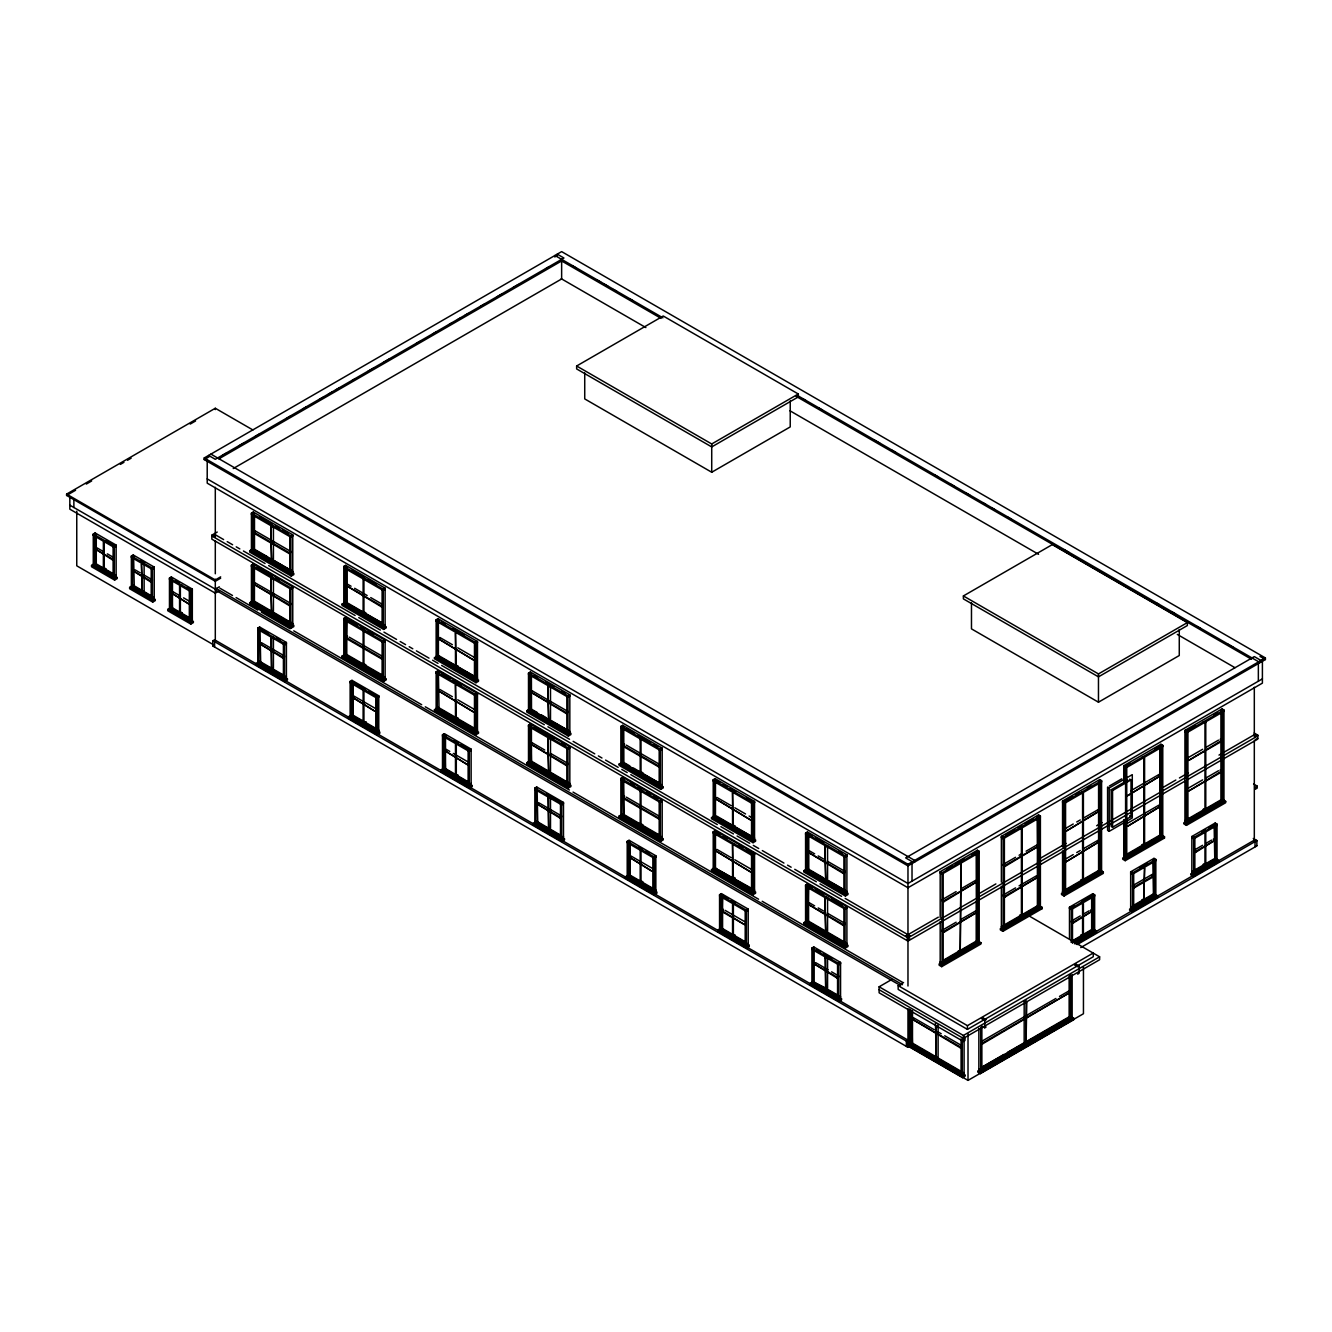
<?xml version="1.0" encoding="UTF-8"?>
<svg xmlns="http://www.w3.org/2000/svg" width="1332" height="1332" viewBox="0 0 1332 1332"><rect width="100%" height="100%" fill="white"/><g stroke="black" fill="none" stroke-linecap="round" stroke-linejoin="round"><path stroke-width="1.5" d="M220.662 578.188L215.301 581.285L66.6 495.437L66.6 494.105L215.301 408.258L252.914 429.97M66.6 495.437L75.558 490.259M86.314 484.065L91.675 480.952M120.346 464.402L123.926 462.337M127.506 460.273L131.102 458.208M190.21 424.075L195.588 420.962M204.212 457.975L561.638 251.615L1265.4 657.941L1265.4 659.54L907.974 865.883L204.212 459.573L204.212 457.975L907.974 864.285L1265.4 657.941M204.212 459.573L209.241 456.676M222.477 455.427L226.057 453.363M238.628 446.103L244.006 443.007M254.778 436.779L260.156 433.666M287.079 418.131L290.659 416.067M303.23 408.807L306.81 406.743M319.38 399.483L322.96 397.419M328.355 394.305L331.934 392.224M335.531 390.159L339.111 388.095M351.681 380.835L355.261 378.771M367.832 371.511L373.21 368.398M383.982 362.187L389.36 359.074M416.283 343.539L419.863 341.458M432.434 334.215L436.014 332.134M448.584 324.891L452.164 322.81M457.559 319.713L461.138 317.632M464.735 315.567L468.315 313.486M480.885 306.243L484.465 304.162M497.036 296.919L502.414 293.806M513.186 287.595L518.564 284.482M545.487 268.947L549.067 266.866M218.898 458.841L562.154 260.656M93.273 534.032L95.121 532.966L116.134 545.088L116.134 576.689L114.286 577.755L93.273 565.617L93.273 534.032L114.286 546.153L116.134 545.088M94.422 535.497L96.27 534.432L93.273 534.831L94.422 535.497L94.422 565.484L93.273 564.818M106.027 568.714L103.363 569.313L103.363 541.991L106.027 541.391M233.233 468.548L561.638 278.954L561.638 259.623M114.286 558.791L112.437 559.856L95.121 548.934L96.97 547.852L103.896 551.864M95.121 549.866L96.97 548.784M91.542 565.417L114.619 578.754L117.166 577.289L117.166 578.621L114.619 580.086L91.542 566.749L91.542 565.417L94.073 563.952M95.521 537.079L95.521 564.318L96.154 536.713M94.422 565.484L96.27 564.418L96.27 536.43M95.121 548.934L112.437 558.924L114.286 557.858M103.363 569.313L105.211 568.248M131.369 556.027L133.217 554.961L154.229 567.082L154.229 598.684L152.381 599.75L131.369 587.612L131.369 556.027L152.381 568.148L154.229 567.082M144.122 563.386L144.122 590.709L142.274 591.791L141.475 563.985L143.307 562.92M152.381 580.785L150.533 581.851L133.217 570.928L135.065 569.846L140.26 572.86M154.229 568.414L152.381 569.48L131.369 557.359M910.056 939.077L907.292 940.675L211.838 539.16L211.838 535.164L217.233 532.051M251.432 513.103L253.28 512.037L292.757 534.831L292.757 572.693L290.909 573.759L251.432 550.965L251.432 513.103L290.909 535.897L292.757 534.831M129.637 587.412L152.73 600.749L155.261 599.283L155.261 600.615L152.73 602.081L129.637 588.744L129.637 587.412L133.217 585.214L153.18 596.886M133.616 557.126L134.249 585.947M131.369 586.813L134.365 586.413M133.217 570.928L150.533 580.918L152.381 579.853L143.723 574.858M169.464 578.021L171.312 576.956L192.324 589.077L192.324 620.679L190.476 621.744L169.464 609.606L169.464 578.021L190.476 590.143L192.324 589.077M170.613 579.487L172.461 578.421L169.464 578.821L170.613 579.487L170.613 609.473L169.464 608.807M253.28 531.901L255.128 530.835L290.909 551.498L289.061 552.564L253.28 531.901L253.28 532.833L289.061 553.496L290.909 552.43M253.28 532.833L255.128 531.768M271.578 526.856L273.426 525.79L273.426 559.39L271.578 560.456L270.762 526.39L271.578 560.456M154.229 597.352L152.381 598.418L131.369 586.28M154.229 597.885L151.215 598.284L151.215 568.281L154.229 567.882L153.063 567.216M182.218 612.72L179.57 613.319L179.57 585.98L182.218 585.381M171.312 592.923L188.628 603.846L171.312 592.923L173.16 591.858L180.086 595.854M171.312 593.856L173.16 592.79M249.7 550.765L291.258 574.758L293.806 573.293L293.806 574.625L291.258 576.09L249.7 552.097L249.7 550.765L252.231 549.284L252.231 550.632M253.679 514.202L253.679 549.65L270.346 558.541M251.432 550.149L254.429 549.75L254.429 515.517M576.639 366L663.236 316L798.301 393.989L798.301 396.919L711.721 446.919L576.639 368.931L576.639 366L711.721 443.972L798.301 393.989M220.662 576.856L215.301 579.953L66.6 494.105M292.757 535.63L289.76 536.03L289.76 572.294L292.757 571.894M292.757 536.163L290.909 537.229L251.432 514.435M167.732 609.407L190.826 622.743L193.356 621.278L193.356 622.61L190.826 624.075L167.732 610.739L167.732 609.407L170.28 607.941M171.711 579.12L172.344 607.941M170.613 609.473L172.461 608.408L172.461 580.419M251.432 565.084L253.28 564.019L292.757 586.813L292.757 624.675L290.909 625.74L251.432 602.946L251.432 565.084L290.909 587.878L292.757 586.813M219.33 586.813L215.301 589.144L69.83 505.161M270.762 559.989L272.61 558.924M179.57 613.319L181.418 612.254M218.881 591.075L215.301 593.156L69.83 509.174L69.83 497.169M253.28 583.899L255.128 582.833L290.909 603.496L289.061 604.562L253.28 583.899L289.061 605.494L290.909 604.428M253.28 584.831L255.128 583.766M271.578 578.854L273.426 577.788L273.426 611.371L271.578 612.437L270.762 578.388L271.578 612.437M292.757 571.345L290.909 572.427L251.432 549.617M249.7 602.747L291.258 626.739L293.806 625.274L293.806 626.606L291.258 628.071L249.7 604.079L249.7 602.747L252.231 601.281L252.231 602.613M253.679 566.183L253.679 601.648L254.312 565.817M251.432 602.147L254.429 601.748L254.429 567.499M292.757 587.612L289.76 588.011L289.76 624.275L292.757 623.875M292.757 588.145L290.909 589.21L251.432 566.416M212.754 640.875L214.602 639.81L257.809 664.751M343.789 566.416L345.637 565.351L385.115 588.145L385.115 626.007L383.266 627.072L343.789 604.278L343.789 566.416L383.266 589.21L385.115 588.145M270.762 611.971L272.61 610.905M257.775 628.071L259.623 627.006L286.413 642.474L286.413 678.071L284.565 679.137L257.775 663.669L257.775 628.071L284.565 643.539L286.413 642.474M383.266 605.76L381.418 606.826L345.637 585.231L347.486 584.165L351.065 586.23M345.637 586.163L347.486 585.098M365.784 612.703L363.12 613.303L363.12 579.72L365.784 579.12M292.757 623.343L290.909 624.408L251.432 601.614M259.623 643.756L261.472 642.69L284.565 656.01L282.717 657.076L259.623 643.756L282.717 658.008L284.565 656.942M270.762 637.712L273.426 637.112L273.426 668.431L271.578 669.497L270.762 637.712L272.61 636.646M259.623 644.688L261.472 643.622M342.058 604.079L383.616 628.071L386.163 626.606L386.163 627.938L383.616 629.403L342.058 605.411L342.058 604.079L344.588 602.613M346.037 567.515L346.037 602.98L382.301 623.176M343.789 603.479L346.786 603.08L346.786 568.831M286.413 643.806L284.565 644.871L257.775 629.403M256.044 663.469L284.915 680.136L287.446 678.671L287.446 680.003L284.915 681.468L256.044 664.801L256.044 663.469L258.591 662.004L258.591 663.336M385.115 589.477L383.266 590.542L343.789 567.748M260.023 629.17L260.672 662.004M257.775 662.87L260.789 662.47M343.789 618.414L345.637 617.349L385.115 640.143L385.115 678.005L383.266 679.07L343.789 656.276L343.789 618.414L383.266 641.208L385.115 640.143M363.12 613.303L364.968 612.237M270.762 669.03L272.61 667.965M345.637 585.231L381.418 605.894L383.266 604.828L370.746 597.585M383.266 657.742L381.418 658.807L345.637 638.145L347.486 636.147M345.637 638.145L347.486 637.079M286.413 676.739L284.565 677.805L257.775 662.337L259.623 661.271L284.632 675.707M365.784 664.701L363.12 665.301L363.12 631.701L365.784 631.102M385.115 624.675L383.266 625.74L343.789 602.946M342.058 656.077L383.616 680.069L386.163 678.604L386.163 679.936L383.616 681.401L342.058 657.409L342.058 656.077L344.588 654.595M346.037 619.513L346.037 654.978L346.67 619.147M343.789 655.477L346.786 655.078L346.786 620.829M385.115 641.475L383.266 642.54L343.789 619.746M436.147 619.746L437.995 618.681L477.472 641.475L477.472 679.337L475.624 680.402L436.147 657.608L436.147 619.746L475.624 642.54L477.472 641.475M363.12 665.301L364.968 664.235M345.637 637.212L381.418 657.875L383.266 656.809L349.267 637.179M584.731 372.927L584.731 398.917L711.721 472.244L790.226 426.923L790.226 400.915M350.133 681.401L351.981 680.336L378.771 695.787L378.771 731.385L376.923 732.45L350.133 716.982L350.133 681.401L376.923 696.869L378.771 695.787M437.995 638.544L473.776 660.139L437.995 638.544L439.843 637.479L452.364 644.705M437.995 639.477L439.843 638.411M458.141 666.033L455.477 666.633L455.477 633.033L457.326 631.967M385.115 676.673L383.266 677.738L343.789 654.928M351.981 697.069L375.075 711.338L351.981 697.069L353.829 696.003L376.923 709.34M351.981 698.001L353.829 696.936M363.12 722.36L365.784 721.761L363.12 722.36L363.12 691.025L365.784 690.426M438.395 620.845L438.395 656.31L472.877 675.474M436.147 656.809L439.144 656.41M348.401 716.783L377.272 733.449L379.803 731.984L379.803 733.316L377.272 734.781L348.401 718.131L348.401 716.783L351.981 714.585L378.771 730.053L376.923 731.118L350.133 715.65M477.472 642.807L475.624 643.872L436.147 621.078M352.381 684.565L353.03 715.317M348.401 718.131L350.949 716.649L350.949 715.317M436.147 671.728L437.995 670.662L477.472 693.456L477.472 731.318L475.624 732.384L436.147 709.59L436.147 671.728L475.624 694.521L477.472 693.456M455.477 666.633L457.326 665.567M437.995 690.542L473.776 712.137L437.995 690.542L439.843 689.477L452.364 696.703M458.141 718.015L455.477 718.631L455.477 685.031L457.326 683.965M475.974 681.401L478.521 679.936L478.521 681.268L475.974 682.733L434.415 658.741L434.415 657.409L475.974 681.401L475.974 682.733M438.395 672.827L439.027 707.925M436.147 708.79L439.144 708.391M477.472 694.788L475.624 695.853L436.147 673.06M528.504 673.06L530.352 671.994L569.83 694.788L569.83 732.65L567.981 733.716L528.504 710.922L528.504 673.06L567.981 695.853L569.83 694.788M455.477 718.631L457.326 717.548M442.49 734.715L444.339 733.649L471.128 749.117L471.128 784.715L469.28 785.78L442.49 770.312L442.49 734.715L469.28 750.182L471.128 749.117M530.352 691.874L532.201 690.808L567.981 711.471L566.133 712.537L530.352 691.874L566.133 713.469L567.981 712.404M530.352 692.807L532.201 691.741M548.651 686.829L550.499 685.764L550.499 719.363L548.651 720.429L547.835 686.363L548.651 720.429M444.339 750.399L467.432 764.668L444.339 750.399L446.187 749.333L449.733 751.381M444.339 751.331L446.187 750.266M458.141 775.074L455.477 775.674L455.477 744.355L458.141 743.755M475.974 733.383L478.521 731.917L478.521 733.249L475.974 734.715L434.415 710.722L434.415 709.39L475.974 733.383L475.974 734.715M526.773 710.722L568.331 734.715L570.879 733.249L570.879 734.581L568.331 736.047L526.773 712.054L526.773 710.722L529.303 709.257L529.303 710.589M530.752 674.159L530.752 709.623L568.797 730.852M528.504 710.123L531.501 709.723L531.385 673.792M471.128 749.916L468.131 750.316L468.131 784.315L471.128 783.915M471.128 750.449L469.28 751.514L442.49 736.047M440.759 770.112L469.63 786.779L472.161 785.314L472.161 786.646L469.63 788.111L440.759 771.444L440.759 770.112L443.306 768.647M569.83 695.587L566.833 695.987L566.833 732.25L569.83 731.851M569.83 696.12L567.981 697.185L528.504 674.392M440.759 771.444L444.339 769.247M444.738 735.813L445.387 768.647M442.49 769.513L445.504 769.113L445.504 735.114M528.504 725.058L530.352 723.992L569.83 746.786L569.83 784.648L567.981 785.713L528.504 762.92L528.504 725.058L567.981 747.851L569.83 746.786M455.477 775.674L457.326 774.608M567.981 764.385L566.133 765.45L530.352 743.855L532.201 742.79L544.721 750.016M530.352 744.788L532.201 743.722M471.128 783.383L469.28 784.448L442.49 768.98M548.651 738.81L550.499 737.745L550.499 771.345L548.651 772.41L547.835 738.344L548.651 772.41M569.83 731.318L567.981 732.384L528.504 709.59M526.773 762.72L568.331 786.712L570.879 785.247L570.879 786.579L568.331 788.045L526.773 764.052L526.773 762.72L529.303 761.255L529.303 762.587M530.752 726.156L531.385 761.255M528.504 762.12L531.501 761.721L531.385 725.79M569.83 747.585L566.833 747.985L566.833 784.248L569.83 783.849M569.83 748.118L567.981 749.183L528.504 726.39M620.862 726.39L622.71 725.324L662.187 748.118L662.187 785.98L660.339 787.045L620.862 764.252L620.862 726.39L660.339 749.183L662.187 748.118M530.352 743.855L566.133 764.518L567.981 763.452L550.099 753.129M534.848 788.045L536.696 786.979L563.486 802.447L563.486 838.028L561.638 839.093L534.848 823.642L534.848 788.045L561.638 803.512L563.486 802.447M660.339 765.717L658.491 766.782L622.71 746.12L624.558 744.122M622.71 746.12L624.558 745.054M642.857 772.677L640.192 773.276L640.192 739.676L642.041 738.611M640.192 739.676L642.857 739.077M569.83 783.316L567.981 784.382L528.504 761.588M536.696 803.712L538.544 802.647L561.638 815.983L559.79 817.049L536.696 803.712L559.79 817.981L561.638 816.916M547.835 797.668L550.499 797.069L550.499 828.404L548.651 829.47L547.835 797.668L549.683 796.603M536.696 804.645L538.544 803.579M619.13 764.052L660.689 788.045L663.236 786.579L663.236 787.911L660.689 789.377L619.13 765.384L619.13 764.052L621.661 762.587M623.11 727.488L623.11 762.953L659.373 783.149M620.862 763.452L623.859 763.053L623.742 727.122M563.486 803.779L561.638 804.844L534.848 789.377M533.116 823.442L561.987 840.092L564.518 838.627L564.518 839.959L561.987 841.424L533.116 824.774L533.116 823.442L536.696 821.228L560.672 835.214M662.187 749.45L660.339 750.515L620.862 727.722M537.096 789.143L537.745 821.961M534.848 822.843L537.862 822.427M620.862 778.371L622.71 777.305L662.187 800.099L662.187 837.961L660.339 839.027L620.862 816.233L620.862 778.371L660.339 801.165L662.187 800.099M640.192 773.276L642.041 772.21M547.835 829.004L549.683 827.938M622.71 745.187L658.491 765.85L660.339 764.784L626.34 745.154M963.386 595.953L1052.28 544.622L1187.361 622.61L1187.361 625.54L1098.467 676.856L963.386 598.884L963.386 595.953L1098.467 673.925L1187.361 622.61M660.339 817.715L658.491 818.78L622.71 798.118L624.558 796.12M622.71 798.118L624.558 797.052M642.857 824.675L640.192 825.274L640.192 791.674L642.041 790.609M563.486 836.696L561.638 837.761L534.848 822.294M640.192 791.674L642.857 791.075M662.187 784.648L660.339 785.713L620.862 762.92M619.13 816.033L660.689 840.026L663.236 838.561L663.236 839.893L660.689 841.358L619.13 817.365L619.13 816.033L621.661 814.568M623.11 779.47L623.742 814.568M620.862 815.434L623.859 815.034L623.742 779.103M662.187 801.431L660.339 802.497L620.862 779.703M713.219 779.703L715.068 778.637L754.545 801.431L754.545 839.293L752.697 840.359L713.219 817.565L713.219 779.703L752.697 802.497L754.545 801.431M640.192 825.274L642.041 824.208M622.71 797.185L658.491 817.848L660.339 816.782L626.34 797.152M627.206 841.358L629.054 840.292L655.843 855.76L655.843 891.358L653.995 892.423L627.206 876.956L627.206 841.358L653.995 856.826L655.843 855.76M627.206 842.157L630.219 841.757L629.054 841.091M715.068 798.517L750.848 820.112L715.068 798.517L716.916 797.452L731.235 805.71M735.214 826.007L732.55 826.606L732.55 793.006L734.398 791.941M662.187 836.629L660.339 837.695L620.862 814.901M629.054 857.042L652.147 871.311L629.054 857.042L630.902 855.977L653.995 869.297M629.054 857.974L630.902 856.909M642.857 881.717L640.192 882.317L640.192 850.998L642.857 850.399M715.467 780.802L715.467 816.266L751.731 836.463M713.219 816.766L716.216 816.366M655.843 857.092L653.995 858.158L627.206 842.69M625.474 876.756L628.021 875.291L628.021 876.623L625.474 878.088L625.474 876.756L654.345 893.422L656.876 891.957L656.876 893.289L654.345 894.754L625.474 878.088M754.545 802.763L752.697 803.829L713.219 781.035M629.453 844.538L629.453 875.657L630.103 844.172M713.219 831.701L715.068 830.635L754.545 853.429L754.545 891.291L752.697 892.357L713.219 869.563L713.219 831.701L752.697 854.495L754.545 853.429M732.55 826.606L734.398 825.54M640.192 882.317L642.041 881.251M715.068 850.499L750.848 872.094L715.068 850.499L716.916 849.433L731.235 857.708M735.214 877.988L732.55 878.587L732.55 844.988L734.398 843.922M753.046 841.358L755.594 839.893L755.594 841.225L753.046 842.69L711.488 818.697L711.488 817.365L753.046 841.358L753.046 842.69M715.467 832.8L715.467 868.264L754.545 889.959L752.697 891.025L713.219 868.231M713.219 868.764L716.216 868.364M754.545 854.761L752.697 855.827L713.219 833.033M805.577 833.033L807.425 831.967L846.902 854.761L846.902 892.623L845.054 893.689L805.577 870.895L805.577 833.033L845.054 855.827L846.902 854.761M732.55 878.587L734.398 877.522M719.563 894.688L721.411 893.622L748.201 909.09L748.201 944.671L746.353 945.737L719.563 930.285L719.563 894.688L746.353 910.156L748.201 909.09M721.411 894.421L719.563 895.487L720.729 896.153L720.729 930.152L719.563 929.486M845.054 872.36L843.206 873.426L807.425 851.831L809.273 850.765L814.635 853.862M807.425 852.763L809.273 851.697M825.723 846.802L827.572 845.72L827.572 879.32L825.723 880.385L824.908 846.32L825.723 880.385M721.411 910.355L744.505 924.624L721.411 911.288L723.259 909.29M721.411 911.288L723.259 910.222M735.214 935.047L732.55 935.647L732.55 904.311L735.214 903.712M753.046 893.356L755.594 891.891L755.594 893.223L753.046 894.688L711.488 870.695L711.488 869.363L753.046 893.356L753.046 894.688M803.845 870.695L845.404 894.688L847.951 893.223L847.951 894.555L845.404 896.02L803.845 872.027L803.845 870.695L806.376 869.23L806.376 870.562M807.825 834.132L807.825 869.596L845.87 890.825M971.478 602.88L971.478 628.87L1098.467 702.197L1179.27 655.527L1179.27 629.537M805.577 870.096L808.574 869.696L808.574 835.447M748.201 909.889L745.204 910.289L745.204 944.271L748.201 943.872M748.201 910.422L746.353 911.488L719.563 896.02L721.411 893.622M745.837 943.322L749.233 945.27L749.233 946.602L746.703 948.068L717.831 931.418L717.831 930.086L720.379 928.62M846.902 856.093L845.054 857.159L805.577 834.365M721.811 895.787L721.811 928.987L722.46 895.42M717.831 931.418L720.379 929.952M720.729 930.152L722.577 929.087L722.577 895.087M805.577 885.014L807.425 883.948L846.902 906.742L846.902 944.604L845.054 945.67L805.577 922.876L805.577 885.014L845.054 907.808L846.902 906.742M732.55 935.647L734.398 934.581M807.425 851.831L843.206 872.493L845.054 871.428L827.172 861.105M845.054 924.358L843.206 925.424L807.425 903.829L809.273 902.763L814.635 905.86M807.425 904.761L809.273 903.695M827.572 897.718L827.572 931.318L825.723 932.383L824.908 898.317L826.756 897.252M748.201 943.339L746.353 944.405L719.563 928.953M717.831 930.086L746.703 946.736L749.233 945.27M846.902 891.291L845.054 892.357L805.577 869.563M846.902 891.824L843.905 892.224L843.905 855.96L846.902 855.56L845.753 854.894M803.845 922.676L845.404 946.669L847.951 945.204L847.951 946.536L845.404 948.001L803.845 924.008L803.845 922.676L806.376 921.211L806.376 922.543M807.825 886.113L807.825 921.577L808.457 885.747L812.02 887.811M805.577 922.077L808.574 921.677L808.574 887.428M846.902 908.074L845.054 909.157L805.577 886.346M1262.403 678.87L907.974 883.482L207.209 478.904M807.425 903.829L843.206 924.491L845.054 923.426L827.172 913.086M940.192 917.482L940.192 871.694L977.355 850.232L979.203 851.298L979.203 942.873L942.04 964.335L940.192 963.269L940.192 921.577M1001.381 882.15L1001.381 836.363L1038.544 814.901L1040.392 815.967L1040.392 907.542L1003.212 929.003L1001.381 927.938L1001.381 886.246M1062.553 846.836L1062.553 801.032L1099.733 779.57L1101.581 780.635L1101.581 872.227L1064.401 893.689L1062.553 892.623L1062.553 850.915M1123.742 782.866L1123.742 765.717L1160.921 744.255L1162.769 745.321L1162.769 836.896L1125.59 858.357L1123.742 857.292L1123.742 819.68M1184.931 730.386L1222.11 708.924L1223.958 709.989L1223.958 801.564L1186.779 823.026L1184.931 821.961L1184.931 730.386L1186.779 731.451L1223.958 709.989M941.341 871.827L940.192 872.493L943.189 872.893L943.189 962.869L940.192 962.47L941.341 961.804M976.206 851.697L979.203 852.097L978.054 852.763L978.054 942.74L979.203 942.074M1002.53 836.496L1001.381 837.162L1004.378 837.562L1004.378 927.538L1001.381 927.139L1002.53 926.473M1063.719 801.165L1062.553 801.831L1065.567 802.23L1065.567 892.224L1062.553 891.824L1063.719 891.158M1098.584 781.035L1101.581 781.434L1100.432 782.1L1100.432 872.094L1101.581 871.428M1124.907 765.85L1123.742 766.516L1126.755 766.916L1126.755 856.892L1123.742 856.493L1124.907 855.827M1220.961 710.389L1223.958 710.788L1222.793 711.455L1222.793 801.431L1223.958 800.765M946.486 869.247L952.58 865.867M955.26 864.185L964.035 859.123M972.044 854.628L975.59 852.58M1005.926 834.931L1014.701 829.869M1018.197 827.838L1021.711 825.823M1025.224 823.792L1033.232 819.297M1067.864 799.3L1062.553 802.363L1064.401 803.429L1101.581 781.967L1099.733 779.57M1068.863 798.601L1072.377 796.569M1075.89 794.538L1079.386 792.523M1087.345 788.061L1090.875 786.013M1126.539 765.301L1130.052 763.269M1154.611 749.083L1159.889 746.053L1160.522 835.597L1160.522 746.42M1190.242 728.654L1184.931 731.718L1186.779 732.783L1223.958 711.321L1222.11 708.924M1191.241 727.938L1194.754 725.923M1214.051 714.768L1217.565 712.753M1191.874 728.321L1195.387 726.29M811.921 948.001L813.769 946.935L840.559 962.403L840.559 998.001L838.71 999.067L811.921 983.599L811.921 948.001L838.71 963.469L840.559 962.403M940.192 871.694L942.04 872.76L979.203 851.298M1001.381 836.363L1003.212 837.428L1040.392 815.967M1062.553 801.032L1064.401 802.097L1101.581 780.635M1123.742 765.717L1125.59 766.782L1162.769 745.321M1040.392 816.766L1039.243 817.432L1039.243 907.408L1040.392 906.742M1162.769 746.12L1161.621 746.786L1161.621 836.762L1162.769 836.096M979.203 852.63L942.04 874.092L940.192 873.026M1040.392 817.299L1003.212 838.76L1001.381 837.695M1162.769 746.653L1125.59 768.114L1123.742 767.049M1019.563 828.005L1022.21 828.604L1022.21 915.917L1019.563 915.317M1080.735 792.673L1083.399 793.273L1083.399 880.585L1080.735 879.986M1141.924 757.342L1144.588 757.941L1144.588 845.271L1141.924 844.654M1203.112 722.027L1205.776 722.627L1205.776 809.939L1203.112 809.34M1109.356 786.013L1121.794 778.837M1109.206 787.978L1132.283 774.641L1132.283 817.965L1109.206 831.301L1107.591 830.369L1107.591 787.045L1109.206 787.978L1109.206 831.301M1129.636 779.103L1131.018 779.903L1131.018 816.566L1112.553 827.239L1111.171 826.439L1111.171 789.776L1127.954 780.086M846.902 943.272L845.054 944.338L805.577 921.544M846.902 943.805L843.905 944.205L843.905 907.941L846.902 907.542L845.753 906.876M1111.171 789.776L1112.553 790.575L1131.018 779.903M838.71 976.889L836.862 977.954L813.769 963.685L815.617 962.62L828.054 969.796M824.908 957.641L827.572 957.042L827.572 988.361L825.723 989.426L824.908 957.641L826.756 956.576M956.126 891.608L942.04 899.749L943.889 900.815L977.355 881.484L943.889 901.747L942.04 900.682M961.421 888.561L975.507 880.419L977.355 881.484M1015.55 857.308L1003.212 864.418L1005.061 865.484L1038.544 846.17L1005.061 866.416L1003.212 865.35M1019.08 855.261L1022.61 853.229M1026.123 851.198L1036.696 845.087L1038.544 846.17M1064.401 829.103L1073.226 824.009M1076.739 821.977L1080.269 819.946M1083.782 817.915L1097.884 809.773L1099.733 810.838L1066.249 831.101L1099.733 810.838M1130.885 790.725L1159.073 774.441L1160.921 775.507L1127.438 795.77L1160.921 775.507M1186.779 758.441L1202.646 749.283M1206.159 747.252L1218.497 740.142M1222.11 740.176L1188.627 760.439L1222.11 741.125L1220.262 739.11M840.559 963.735L838.71 964.801L811.921 949.333M810.189 983.399L812.736 981.934L812.736 983.266L810.189 984.731L810.189 983.399L839.06 1000.066L841.591 998.6L841.591 999.932L839.06 1001.398L810.189 984.731M814.168 949.1L814.168 982.3L824.491 987.395M811.921 982.8L814.934 982.4M938.294 917.182L905.893 935.88L908.674 937.478L1257.774 735.913L1255.01 734.315L1219.013 755.094M977.888 894.321L995.87 883.932M1040.858 857.958L1066.05 843.406M1096.652 825.74L1102.047 822.627M1163.236 787.312L1175.823 780.036M1179.436 777.955L1188.427 772.76M813.769 963.685L836.862 977.022L838.71 975.956M223.61 539.56L214.602 534.365L211.838 535.963L907.292 937.478L910.056 935.88L845.187 898.434M1255.01 736.713L1257.774 735.114L1257.774 739.11L908.674 940.675L908.674 937.478M1255.01 739.909L1257.774 738.311M824.908 988.96L826.756 987.894M956.126 922.21L942.04 930.352L943.889 931.418L977.355 912.087L943.889 932.35L942.04 931.284M961.421 919.147L975.507 911.021L977.355 912.087M1015.55 887.895L1003.212 895.021L1005.061 896.086L1038.544 876.756L1005.061 897.019L1003.212 895.953M1019.08 885.863L1036.696 875.69L1038.544 876.756M1064.401 859.689L1073.226 854.611M1076.739 852.563L1080.269 850.532M1083.782 848.501L1097.884 840.359L1099.733 841.424L1066.249 861.687L1099.733 841.424M1125.59 824.375L1159.073 805.044L1160.921 806.11L1127.438 826.373L1160.921 806.11M1186.779 789.043L1202.646 779.886M1206.159 777.855L1218.497 770.728M1222.11 770.778L1188.627 791.042L1222.11 771.711L1220.262 769.713M840.559 996.669L838.71 997.735L811.921 982.267M965.001 1037.462L965.001 1040.525L963.386 1041.457L879.12 992.806L879.12 986.796L891.657 979.553M898.168 985.663L967.432 1025.657L1093.272 953.013L1093.272 956.742L967.432 1029.386L898.168 989.393L898.168 985.663L903.562 982.55M942.973 960.455L977.355 940.475M1099.733 869.829L1062.553 891.291L1064.401 892.357L1101.581 870.895M1222.11 799.167L1184.931 820.629L1186.779 821.694L1223.958 800.232M941.857 961.837L976.955 941.574L976.955 852.397M1003.046 926.506L1038.144 906.243L1038.144 817.065M1064.235 891.191L1099.333 870.928L1099.333 781.734M1125.423 855.86L1160.522 835.597M1186.612 820.529L1221.71 800.266L1221.71 711.088M960.222 951.714L961.021 863.919L960.222 951.714L958.374 950.648L961.021 951.248M979.203 941.541L942.04 963.003L940.192 961.937M941.691 965.334L980.935 942.673L980.935 944.005L941.691 966.666L939.143 965.201L939.143 963.868L941.691 965.334L941.691 966.666M1002.879 930.019L1042.123 907.342L1042.123 908.69L1002.879 931.351L1000.332 929.886L1000.332 928.537L1002.879 930.019L1002.879 931.351M1064.068 894.688L1103.312 872.027L1103.312 873.359L1064.068 896.02L1061.521 894.555L1061.521 893.223L1064.068 894.688L1064.068 896.02M1125.24 859.356L1164.501 836.696L1164.501 838.028L1125.24 860.688L1122.709 859.223L1122.709 857.891L1125.24 859.356L1125.24 860.688M1186.429 824.042L1225.69 801.365L1225.69 802.713L1186.429 825.374L1183.898 823.909L1183.898 822.56L1186.429 824.042L1186.429 825.374M1257.208 786.113L1255.127 787.312L1255.127 789.31L1257.208 788.111L1257.208 786.113L1253.595 784.032M1069.479 938.76L1069.479 907.142L1092.806 893.689L1094.654 894.754L1094.654 931.284L1074.924 942.673M1130.668 871.827L1153.995 858.357L1155.843 859.423L1155.843 895.953L1132.516 909.423L1130.668 908.357L1130.668 871.827L1132.516 872.893L1155.843 859.423M1191.857 836.496L1215.184 823.026L1217.032 824.108L1217.032 860.622L1193.705 874.092L1191.857 873.026L1191.857 836.496L1193.705 837.562L1217.032 824.108M1131.834 871.961L1130.668 872.627L1133.682 873.026L1133.682 907.958L1130.668 907.558L1131.834 906.876M1152.846 859.823L1153.995 859.157M1070.528 907.758L1074.058 905.71M1086.462 898.551L1089.992 896.503M1142.34 866.299L1147.651 863.219M1201.747 831.984L1205.293 829.936M1208.823 827.905L1212.37 825.857M1082.05 901.231L1085.63 899.167M1139.643 867.981L1143.222 865.9M1069.479 907.142L1071.328 908.224L1094.654 894.754M1072.493 908.357L1069.479 907.958L1072.493 908.357L1072.493 943.272M1155.843 860.222L1154.694 860.888L1154.694 895.82L1155.843 895.154M1194.854 837.695L1191.857 837.295L1194.854 837.695L1194.854 872.627L1191.857 872.227L1193.022 871.561M1094.654 896.086L1071.328 909.556L1069.479 908.491M1155.843 860.755L1132.516 874.225L1130.668 873.159M1080.735 902.78L1083.399 903.379L1083.399 935.647L1080.735 935.047M1203.112 832.134L1205.776 832.733L1205.776 865.001L1203.112 864.385M1080.252 915.933L1071.328 921.078L1073.176 922.16L1092.806 910.822L1073.176 923.093L1071.328 922.027M1083.815 913.869L1089.176 910.788M1202.63 845.287L1193.705 850.432L1195.553 851.498L1215.184 840.176L1195.553 852.43L1193.705 851.364M1206.193 843.223L1211.554 840.126M1153.995 875.49L1152.147 874.425L1132.516 885.763L1134.364 886.829L1153.995 875.49L1153.995 876.423L1134.364 887.761L1132.516 886.696M962.237 1046.819L960.389 1047.884L911.321 1018.63L913.169 1017.565L934.198 1029.703M911.321 1019.563L913.169 1018.497M1072.293 940.858L1092.806 928.887L1096.386 931.085L1096.386 932.417L1076.073 944.138M1132.466 905.976L1153.995 893.556M1071.161 942.24L1092.407 929.986L1092.407 895.853M1132.35 906.909L1153.595 894.654L1153.595 860.522M1193.539 871.594L1214.784 859.323L1214.784 825.207M1143.772 900.782L1144.588 868.064L1143.772 900.782L1141.924 899.716M1073.126 942.373L1094.654 929.952M1155.843 894.621L1132.516 908.091L1130.668 907.025M1217.032 859.29L1193.705 872.76L1191.857 871.694L1215.184 858.224L1218.763 860.422L1218.763 861.754L1193.355 876.423L1190.825 874.957L1190.825 873.626L1193.355 875.091L1218.763 860.422M1091.657 895.154L1091.657 930.086L1094.654 930.485M1217.032 859.823L1215.866 860.489L1215.866 825.574L1217.032 824.908L1215.184 823.842M1074.375 943.789L1096.386 931.085M1132.167 910.422L1157.575 895.753L1157.575 897.085L1132.167 911.754L1129.636 910.289L1129.636 908.957L1132.167 910.422L1132.167 911.754M1080.685 940.409L1091.474 934.182M1095.071 932.117L1132.799 910.322M1138.194 907.209L1141.79 905.127M1145.387 903.063L1148.983 900.981M1154.361 897.868L1199.299 871.927M1202.896 869.863L1206.492 867.781M1210.089 865.7L1255.01 839.759L1256.859 840.825M909.589 1044.438L909.589 1041.058L907.741 1042.123L907.741 1047.185L909.589 1046.12M1077.138 944.588L1256.859 840.559L1253.262 838.477M911.721 1011.188L912.37 1043.189M1256.859 845.637L1255.01 846.702L1255.01 841.624M1080.735 947.585L1256.859 845.903L1256.859 840.559M981.567 1018.63L984.748 1020.462L986.13 1019.663L982.966 1017.831M1077.688 974.142L1079.07 973.342L1079.07 966L1077.688 966.799L1074.508 964.967M879.12 986.796L963.386 1035.464L1099.616 956.809L1029.336 916.1M981.567 1025.956L984.748 1027.788L986.13 1026.989M935.447 1023.209L936.263 1058.191L938.111 1057.125L938.111 1024.641M911.321 1018.63L960.389 1046.952L962.237 1045.886L944.721 1035.763M1055.91 998.467L980.702 1041.89L982.55 1042.956L1070.295 992.307L982.55 1043.888L980.702 1042.823M1059.489 996.403L1068.447 991.224L1070.295 992.307M964.085 1072.909L962.237 1073.975L909.473 1043.522M964.085 1073.442L961.088 1073.842L961.088 1038.877M909.473 1009.073L909.473 1044.854L962.237 1075.307L964.085 1074.241L964.085 1036.413M963.053 1072.443L911.321 1042.457L907.741 1044.654L962.586 1076.323L965.117 1074.841L965.117 1076.189L962.586 1077.655L907.741 1045.986L910.289 1044.521L910.289 1043.189M982.45 1066.849L1003.962 1054.428M1007.541 1052.363L1070.295 1016.133M981.684 1067.415L1069.896 1017.232L1069.896 974.741M980.019 1068.78L978.853 1069.446L981.867 1069.846L981.867 1026.639M980.535 1068.813L1069.896 1017.232M1024.175 1001.364L1024.175 1041.957L1026.023 1043.023L1026.822 1001.964M1072.143 1017.198L980.702 1069.979L978.853 1068.913M1069.146 976.173L1069.146 1017.332L1072.143 1017.731M978.853 1028.304L978.853 1070.245L980.702 1071.311L1072.143 1018.53L1072.143 974.524M980.369 1072.31L1073.875 1018.331L1073.875 1019.663L980.369 1073.642L977.821 1072.177L977.821 1070.845L980.369 1072.31L980.369 1073.642M907.974 1045.72L968.014 1080.385L1083.449 1013.735L1083.449 967.182M1260.005 656.41L1265.4 659.54M662.936 317.832L554.945 255.478L554.945 257.093M797.935 395.77L1258.707 661.804L1258.707 663.403M572.011 265.601L575.607 267.682M597.236 280.17L600.832 282.251M604.428 284.332L608.041 286.413M613.436 289.527L617.049 291.608M629.653 298.884L633.249 300.965M802.597 398.734L806.193 400.815M818.797 408.091L822.41 410.173M874.658 440.343L880.052 443.456M890.858 449.7L896.269 452.813M934.098 474.658L937.695 476.739M950.315 484.015L953.912 486.097M966.516 493.373L970.129 495.454M982.733 502.73L986.346 504.811M991.741 507.942L995.354 510.023M1007.958 517.299L1011.554 519.38M1063.802 549.533L1069.213 552.663M1155.677 602.58L1159.273 604.661M1171.894 611.937L1175.49 614.019M1197.102 626.506L1200.715 628.587M1227.738 644.188L1233.132 647.302M560.339 260.206L661.138 318.398M796.12 396.337L1251.497 659.24M561.205 278.688L645.87 327.572M789.976 410.789L1038.577 554.312M1177.288 634.398L1234.947 667.682M1254.178 733.033L1257.774 735.114M1203.928 721.561L1205.776 722.627M1220.262 740.043L1222.11 741.125M1220.262 770.645L1222.11 771.711M1223.142 799.899L1225.69 801.365M1222.793 801.431L1220.961 800.365L1220.961 712.437M1159.073 775.374L1160.921 776.439M1203.928 808.874L1205.776 809.939M1159.073 805.977L1160.921 807.042M1213.335 839.11L1215.184 840.176M1213.335 840.042L1215.184 841.108M1191.857 837.828L1193.705 838.894L1217.032 825.44L1215.184 823.026M1214.784 859.323L1214.135 824.841M1215.184 859.556L1218.763 861.754M1129.636 815.767L1131.018 816.566M1161.954 835.231L1164.501 836.696M1161.954 836.563L1164.501 838.028M1081.551 792.207L1083.399 793.273M1203.928 863.919L1205.776 865.001M1097.884 810.705L1099.733 811.771M1142.739 844.188L1144.588 845.271M1097.884 841.291L1099.733 842.357M1152.147 875.357L1153.995 876.423M1155.027 894.288L1157.575 895.753M1153.595 894.654L1152.963 860.156M1152.846 894.754L1154.694 895.82M1100.765 870.562L1103.312 872.027M1100.432 872.094L1098.584 871.028L1098.584 783.083M1142.739 899.25L1144.588 900.315M1036.696 846.036L1038.544 847.102M1081.551 879.52L1083.399 880.585M1092.806 894.488L1094.654 895.554L1093.505 896.22L1093.505 931.151M1036.696 876.623L1038.544 877.688M1090.958 909.756L1092.806 910.822M1090.958 910.688L1092.806 911.754M1092.806 930.219L1096.386 932.417M1039.593 905.877L1042.123 907.342M1038.144 906.243L1037.511 816.699M1039.593 907.209L1042.123 908.69M1081.551 934.581L1083.399 935.647M975.507 881.351L977.355 882.417M1020.362 914.851L1022.21 915.917M210.906 454.112L914.668 860.422L914.668 862.02M208.608 455.444L215.301 459.307L563.952 258.025L557.242 254.146L557.242 255.744M1075.89 964.168L1079.07 966M975.507 911.954L977.355 913.019M254.429 513.503L251.432 513.902L252.58 514.568L252.58 550.832M346.786 566.816L343.789 567.216L344.938 567.882L344.938 604.145M383.966 588.278L385.115 588.944L382.118 589.343L382.118 625.607L385.115 625.207L383.966 624.542M437.995 619.48L439.144 620.146M531.501 673.459L528.504 673.859L529.653 674.525L529.653 710.788M623.859 726.789L620.862 727.189L622.011 727.855L622.011 764.118M661.038 748.251L662.187 748.917L659.19 749.317L659.19 785.58L662.187 785.181L661.038 784.515M715.068 779.436L716.216 780.102M808.574 833.432L805.577 833.832L806.726 834.498L806.726 870.762M259.657 516.916L263.22 518.981M264.052 519.58L272.128 524.109M275.691 526.173L279.254 528.221M282.817 530.286L288.162 533.366M352.014 570.246L359.99 574.974M360.922 575.374L364.485 577.439M368.048 579.487L376.14 584.298M441.575 622.077L445.171 624.159M453.28 628.704L463.969 634.865M533.932 675.407L537.529 677.472M545.637 682.017L549.2 684.082M550.099 684.731L553.679 686.796M561.671 691.275L565.234 693.339M626.29 728.721L634.432 733.283M637.995 735.347L641.558 737.395M642.457 738.045L650.466 742.54M654.029 744.605L657.592 746.653M716.1 780.435L719.663 782.5M723.226 784.548L726.789 786.613M730.352 788.661L735.697 791.757M746.386 797.918L751.731 801.015M812.02 835.813L808.457 833.765L808.457 869.23M815.584 837.878L823.576 842.623M838.744 851.248L842.307 853.296M275.058 526.54L278.621 528.588M637.362 735.714L640.925 737.762M653.396 744.971L656.959 747.019M436.147 620.545L437.296 621.212L437.296 657.475M713.219 780.502L714.368 781.168L714.368 817.432M455.477 633.033L456.293 667.099M732.55 793.006L733.366 827.072M1068.447 992.173L1070.295 993.239M980.935 942.673L978.404 941.208L978.404 942.54M978.054 942.74L976.206 941.674L976.206 900.782M354.645 588.294L367.166 595.521M457.742 647.818L475.624 658.141M734.814 807.775L745.537 813.969M749.117 816.05L752.697 818.114M818.214 855.927L823.592 859.04M1071.328 1016.865L1073.875 1018.331M253.28 548.551L267.632 556.843M273.027 559.956L290.959 570.312M345.637 601.881L383.316 623.642M437.995 655.194L454.145 664.535M457.742 666.599L477.472 678.005L475.624 679.07L436.147 656.276M530.352 708.524L537.529 712.67M541.125 714.735L546.503 717.848M550.099 719.929L568.031 730.286M622.71 761.854L629.886 765.983M633.483 768.065L660.389 783.599M716.866 816.2L731.218 824.491M734.814 826.573L754.545 837.961L752.697 839.027L713.219 816.233M807.425 868.497L823.576 877.821M827.172 879.886L845.104 890.242M273.909 560.606L291.725 570.879M253.679 549.65L291.092 571.245M346.037 602.98L383.45 624.575M438.395 656.31L474.025 676.872M530.752 709.623L568.165 731.218M623.11 762.953L660.522 784.548M715.467 816.266L751.098 836.829M807.825 869.596L845.237 891.191M227.223 541.641L232.617 544.755M236.23 546.836L239.827 548.917M243.423 550.998L265.051 563.486M268.648 565.567L355.128 615.501M358.741 617.582L380.353 630.053M383.966 632.134L396.57 639.427M400.183 641.508L405.577 644.621M409.19 646.703L412.787 648.784M416.4 650.865L429.004 658.141M432.6 660.222L438.012 663.353M441.608 665.417L544.305 724.725M547.918 726.789L569.53 739.277M573.143 741.358L594.755 753.845M598.368 755.927L601.964 758.008M605.577 760.089L618.181 767.365M621.778 769.446L627.189 772.56M630.785 774.641L717.282 824.575M720.878 826.656L733.482 833.932M737.096 836.013L749.7 843.306M753.313 845.387L758.707 848.501M762.32 850.582L783.932 863.069M787.545 865.151L791.141 867.215M794.754 869.297L816.366 881.784M819.963 883.865L841.591 896.353M211.838 535.164L214.602 536.763M254.429 565.484L251.432 565.884L252.58 566.55L252.58 602.813M346.786 618.814L343.789 619.213L344.938 619.88L344.938 656.143M383.966 640.276L385.115 640.942L382.118 641.341L382.118 677.605L385.115 677.205L383.966 676.539M437.995 671.461L439.144 672.127M531.501 725.457L528.504 725.857L529.653 726.523L529.653 762.786M623.859 778.77L620.862 779.17L622.011 779.836L622.011 816.1M661.038 800.232L662.187 800.898L659.19 801.298L659.19 837.562L662.187 837.162L661.038 836.496M715.068 831.434L716.216 832.1M808.574 885.414L805.577 885.813L806.726 886.479L806.726 922.743M259.657 568.914L263.22 570.962M268.565 574.042L272.128 576.107M275.691 578.155L279.254 580.219M353.796 623.259L357.359 625.307M360.922 627.372L364.485 629.42M368.048 631.485L373.393 634.565M446.153 676.573L449.717 678.637M453.28 680.685L458.624 683.782M538.511 729.903L549.2 736.063M561.671 743.273L565.234 745.321M630.868 783.216L634.432 785.281M637.995 787.329L641.558 789.393M646.902 792.473L650.466 794.538M654.029 796.586L657.592 798.651M716.1 832.433L719.663 834.481M723.226 836.546L726.789 838.594M739.26 845.803L742.823 847.851M746.386 849.916L751.731 852.996M815.584 889.859L820.928 892.956M831.618 899.117L842.307 905.294M256.86 567.432L260.456 569.497M264.052 571.578L269.43 574.675M349.217 620.745L354.612 623.859M441.575 674.075L445.171 676.14M457.742 683.399L461.322 685.464M533.932 727.389L537.529 729.47M542.907 732.567L546.503 734.648M550.099 736.713L553.679 738.794M819.979 892.54L823.576 894.604M836.13 901.864L839.726 903.945M436.147 672.527L437.296 673.193L437.296 709.457M713.219 832.5L714.368 833.166L714.368 869.43M455.477 685.031L456.293 719.097M732.55 844.988L733.366 879.053M824.908 898.317L825.723 932.383M457.742 699.8L475.624 710.139M734.814 859.773L752.697 870.096M818.214 907.924L823.592 911.021M253.28 600.549L291.725 622.877M345.637 653.862L383.316 675.624M437.995 707.192L477.472 729.986L475.624 731.052L436.147 708.258M530.352 760.522L568.797 782.85M622.71 813.835L660.389 835.597M807.425 920.479L845.87 942.806M253.679 601.648L291.092 623.243M346.037 654.978L383.45 676.573M438.395 708.291L474.025 728.854M530.752 761.621L568.165 783.216M623.11 814.934L660.522 836.529M715.467 868.264L751.098 888.827M807.825 921.577L845.237 943.173M219.897 588.211L232.501 595.487M236.114 597.568L257.725 610.056M261.338 612.137L290.16 628.771M293.756 630.852L421.678 704.711M425.291 706.793L569.413 790.009M573.026 792.09L758.591 899.217M762.204 901.298L902.73 982.433M216.017 588.361L902.463 984.681M216.017 590.359L900.648 985.63M285.264 642.607L286.413 643.273L283.416 643.672L283.416 677.672L286.413 677.272L285.264 676.606M377.622 695.92L378.771 696.586L375.774 697.002L375.774 730.985L378.771 730.585L377.622 729.919M562.32 802.58L563.486 803.246L560.489 803.646L560.489 837.628L563.486 837.229L562.32 836.563M839.393 962.537L840.559 963.202L837.562 963.602L837.562 997.601L840.559 997.202L839.393 996.536M260.672 628.804L264.202 630.852M276.556 637.978L280.07 640.009M353.03 682.134L356.56 684.165M361.854 687.229L365.384 689.26M368.914 691.308L372.427 693.339M454.212 740.542L457.742 742.59M461.255 744.621L470.079 749.716M546.57 793.872L557.142 799.983M638.927 847.185L642.457 849.233M645.97 851.265L649.5 853.296M724.225 896.436L727.755 898.467M731.285 900.515L734.814 902.547M816.583 949.766L820.112 951.797M823.642 953.829L828.92 956.892M264.985 631.435L268.548 633.499M357.342 684.765L362.704 687.845M373.41 694.039L378.771 697.135L376.923 698.201L350.133 682.733M465.767 747.352L469.347 749.417M550.982 796.553L554.562 798.617M558.125 800.682L561.704 802.746M828.054 956.526L831.634 958.59M114.968 545.221L116.134 545.887L113.12 546.287L113.12 576.29L116.134 575.89L114.968 575.224M134.365 556.426L131.369 556.826L132.517 557.492L132.517 587.479M106.477 540.725L109.923 542.707M141.142 560.739L144.572 562.72M175.791 580.735L179.237 582.733M110.872 543.389L116.134 546.42L114.286 547.485L93.273 535.364L95.121 532.966M187.063 587.379L192.324 590.409L190.476 591.491L169.464 579.353M257.775 628.87L258.941 629.537L258.941 663.536M350.133 682.2L351.298 682.866L351.298 716.849L350.133 716.183M442.49 735.514L443.656 736.18L443.656 770.179M534.848 788.844L536.013 789.51L536.013 823.509M811.921 948.8L813.086 949.466L813.086 983.466M879.12 989.726L963.386 1038.394L1099.616 959.739L1099.616 956.809M141.475 563.985L142.274 591.791M937.711 1031.717L941.208 1033.749M453.296 753.429L467.499 761.638M725.041 910.322L744.571 921.594M831.601 971.844L836.929 974.924M107.359 553.862L112.554 556.859M183.55 597.852L188.744 600.849M95.121 563.22L116.134 575.357L114.286 576.423L93.273 564.285M171.312 607.209L192.324 619.347L190.476 620.412L169.464 608.274M95.521 564.318L114.452 575.258M133.616 586.313L152.547 597.252M171.711 608.308L190.643 619.247M444.339 767.915L468.315 781.884M721.411 927.871L745.387 941.857M827.172 989.06L838.777 995.637M260.023 662.37L284.732 676.639M352.381 715.684L377.089 729.953M444.738 769.014L467.682 782.25M537.096 822.327L561.804 836.596M629.453 875.657L654.162 889.926M721.811 928.987L744.755 942.223M814.168 982.3L838.877 996.569M627.206 876.156L628.371 876.822L628.371 842.823M263.22 667.881L274.026 674.109M277.622 676.19L283.017 679.303M286.63 681.385L347.835 716.733M353.246 719.846L356.843 721.927M360.439 724.009L364.036 726.09M369.447 729.203L373.043 731.285M376.64 733.366L439.66 769.746M443.273 771.827L446.869 773.909M452.264 777.022L463.07 783.266M466.666 785.331L536.896 825.873M540.492 827.955L545.887 831.068M549.5 833.149L553.096 835.231M558.491 838.344L626.922 877.855M630.519 879.936L643.123 887.212M646.719 889.293L652.131 892.407M655.727 894.488L716.932 929.836M722.344 932.949L725.94 935.031M729.536 937.112L733.149 939.177M738.544 942.307L742.14 944.388M747.552 947.502L815.967 986.995M819.563 989.077L832.167 996.353M835.78 998.434L909.589 1041.058M911.721 1043.555L962.403 1072.809M909.473 1044.055L910.638 1044.721L910.638 1009.739M213.503 644.771L76.757 565.817L76.757 511.188M212.754 645.67L214.602 646.736L214.602 641.674M907.741 1047.185L212.754 645.937L212.754 640.609L908.208 1042.123L908.208 1047.185L906.359 1046.12L906.359 1041.058M1262.403 659.54L1262.403 683.133L907.974 887.745L207.209 483.166L207.209 459.573M1261.021 662.071L1261.021 660.472L1254.311 656.593L905.66 857.891L912.37 861.754L912.37 863.352M1258.357 661.871L1258.357 681.201M1254.311 687.245L1254.311 736.646M1254.311 740.775L1254.311 841.641M1204.961 723.093L1204.961 810.405M1204.961 833.199L1204.961 865.467M1195.553 851.498L1195.553 852.43M1193.705 837.562L1193.705 874.092M1193.355 875.091L1193.355 876.423M1186.779 731.451L1186.779 823.026M1185.979 776.606L1186.096 730.519L1184.931 731.185L1187.928 731.584L1187.928 821.561L1186.779 822.227L1184.931 821.161L1186.096 820.495L1185.979 780.768M1160.921 744.255L1160.921 745.587M1159.772 745.72L1159.772 835.697M1153.995 858.357L1153.995 859.689M1143.772 758.408L1143.772 845.737M1134.364 886.829L1134.364 887.761M1132.516 872.893L1132.516 909.423M1125.59 766.782L1125.59 858.357M1124.791 766.316L1124.791 780.835M1124.791 822.31L1124.791 855.494M1112.553 790.575L1112.553 827.239M1098.467 673.925L1098.467 702.197M1092.806 893.689L1092.806 895.021M1082.583 793.739L1082.583 881.051M1082.583 903.845L1082.583 936.113M1073.176 922.16L1073.176 923.093M1071.328 908.224L1071.328 941.891M1070.995 975.191L1070.995 1018.397M1064.401 802.097L1064.401 893.689M1063.602 801.631L1063.602 847.269M1063.602 851.414L1063.602 890.825M1038.544 814.901L1038.544 816.233M1037.395 816.366L1037.395 906.343M1026.023 1000.399L1026.023 1043.023M1021.411 829.07L1021.411 916.383M1005.061 865.484L1005.061 866.416M1005.061 896.086L1005.061 897.019M1003.212 837.428L1003.212 929.003M984.748 1020.462L984.748 1027.788M982.55 1042.956L982.55 1043.888M980.702 1027.305L980.702 1071.311M977.355 850.232L977.355 851.564M976.206 853.745L976.323 897.651M968.014 1033.848L968.014 1080.385M967.432 1025.657L967.432 1029.386M963.386 1035.464L963.386 1041.457M962.586 1076.323L962.586 1077.655M962.237 1039.543L962.237 1075.307M960.389 1046.952L960.389 1047.884M943.889 900.815L943.889 901.747M943.889 931.418L943.889 932.35M942.04 872.76L942.04 964.335M936.263 1025.707L936.263 1058.191M912.487 1010.738L912.487 1043.655M912.02 861.821L912.02 881.151M907.974 864.285L907.974 936.612M907.974 940.725L907.974 986.013M907.974 1008.674L907.974 1041.674M907.292 937.478L907.292 940.675M845.404 894.688L845.404 896.02M845.404 946.669L845.404 948.001M845.054 855.827L845.054 893.689M845.054 907.808L845.054 945.67M843.206 872.493L843.206 873.426M843.206 924.491L843.206 925.424M839.06 1000.066L839.06 1001.398M838.71 963.469L838.71 999.067M836.862 977.022L836.862 977.954M825.723 958.108L825.723 989.426M813.769 946.935L813.769 948.267M807.425 831.967L807.425 833.299M807.425 883.948L807.425 885.281M752.697 802.497L752.697 840.359M752.697 854.495L752.697 892.357M746.703 946.736L746.703 948.068M746.353 910.156L746.353 945.737M733.366 904.778L733.366 936.113M715.068 778.637L715.068 779.969M715.068 830.635L715.068 831.967M711.721 443.972L711.721 472.244M660.689 788.045L660.689 789.377M660.689 840.026L660.689 841.358M660.339 749.183L660.339 787.045M660.339 801.165L660.339 839.027M658.491 765.85L658.491 766.782M658.491 817.848L658.491 818.78M654.795 856.359L654.795 889.56M654.345 893.422L654.345 894.754M653.995 856.826L653.995 892.423M641.008 740.142L641.008 773.742M641.008 792.14L641.008 825.74M641.008 851.464L641.008 882.783M630.219 843.755L630.219 875.757M629.054 840.292L629.054 841.624M622.71 725.324L622.71 726.656M622.71 777.305L622.71 778.637M568.331 734.715L568.331 736.047M568.331 786.712L568.331 788.045M567.981 695.853L567.981 733.716M567.981 747.851L567.981 785.713M566.133 712.537L566.133 713.469M566.133 764.518L566.133 765.45M561.987 840.092L561.987 841.424M561.638 803.512L561.638 839.093M559.79 817.049L559.79 817.981M548.651 798.134L548.651 829.47M536.696 786.979L536.696 788.311M530.352 671.994L530.352 673.326M530.352 723.992L530.352 725.324M476.44 642.074L476.44 677.538M476.44 694.055L476.44 729.52M475.624 642.54L475.624 680.402M475.624 694.521L475.624 732.384M469.63 786.779L469.63 788.111M469.28 750.182L469.28 785.78M456.293 744.821L456.293 776.14M444.339 733.649L444.339 734.981M437.995 618.681L437.995 620.013M437.995 670.662L437.995 671.994M383.616 628.071L383.616 629.403M383.616 680.069L383.616 681.401M383.266 589.21L383.266 627.072M383.266 641.208L383.266 679.07M381.418 605.894L381.418 606.826M381.418 657.875L381.418 658.807M377.722 696.386L377.722 729.586M377.272 733.449L377.272 734.781M376.923 696.869L376.923 732.45M363.936 580.186L363.936 613.786M363.936 632.167L363.936 665.767M363.936 691.491L363.936 722.826M353.147 683.799L353.147 715.784M351.981 680.336L351.981 681.668M346.67 567.149L346.67 602.613M345.637 565.351L345.637 566.683M345.637 617.349L345.637 618.681M291.258 574.758L291.258 576.09M291.258 626.739L291.258 628.071M290.909 535.897L290.909 573.759M290.909 587.878L290.909 625.74M289.061 552.564L289.061 553.496M289.061 604.562L289.061 605.494M284.915 680.136L284.915 681.468M284.565 643.539L284.565 679.137M282.717 657.076L282.717 658.008M271.578 638.178L271.578 669.497M259.623 627.006L259.623 628.338M254.312 515.8L254.312 549.284M253.28 512.037L253.28 513.369M253.28 564.019L253.28 565.351M215.301 408.258L215.301 409.59M215.301 487.296L215.301 536.696M215.301 540.809L215.301 573.759M215.301 579.154L215.301 641.758M190.826 622.743L190.826 624.075M190.476 590.143L190.476 621.744M180.369 586.446L180.369 613.786M171.312 576.956L171.312 578.288M152.73 600.749L152.73 602.081M152.381 568.148L152.381 599.75M150.533 580.918L150.533 581.851M133.217 554.961L133.217 556.293M132.168 585.947L132.168 587.279M114.619 578.754L114.619 580.086M114.286 546.153L114.286 577.755M112.437 558.924L112.437 559.856M104.179 542.457L104.179 569.796M73.876 499.5L73.876 507.509M192.324 589.876L189.327 590.276L189.327 620.279L190.476 620.945L192.324 619.88L191.175 619.213L191.175 589.21L192.324 589.876M477.472 642.274L474.475 642.673L474.475 678.937L475.624 679.603L477.472 678.537L476.323 677.871L476.323 641.608L477.472 642.274M477.472 694.255L474.475 694.655L474.475 730.918L475.624 731.584L477.472 730.519L476.323 729.853L476.323 693.589L477.472 694.255M655.843 856.559L652.847 856.959L652.847 890.958L653.995 891.624L655.843 890.559L654.678 889.893L654.678 855.893L655.843 856.559M629.054 874.558L627.206 875.624L653.995 891.091L655.843 890.026L629.054 874.558M754.545 802.23L751.548 802.63L751.548 838.894L752.697 839.56L754.545 838.494L753.396 837.828L753.396 801.564L754.545 802.23M754.545 854.228L751.548 854.628L751.548 890.892L752.697 891.558L754.545 890.492L753.396 889.826L753.396 853.562L754.545 854.228M1038.544 905.144L1001.381 926.606L1003.212 927.671L1040.392 906.21L1038.544 905.144M1160.921 834.498L1123.742 855.96L1125.59 857.025L1162.769 835.564L1160.921 834.498"/></g></svg>
